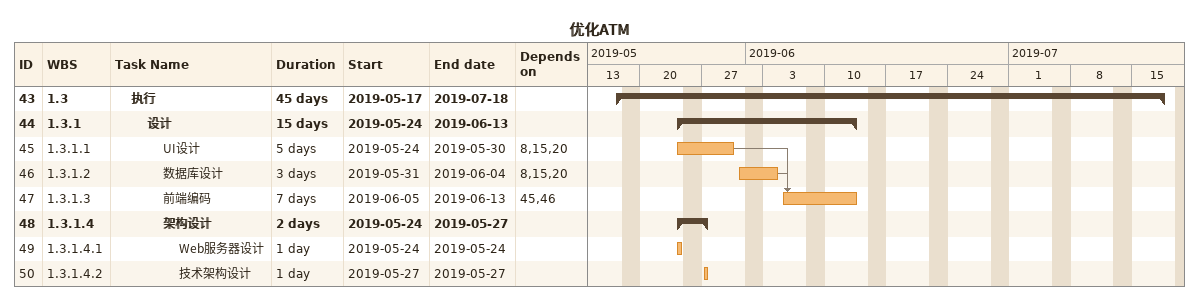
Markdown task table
优化ATM

| ID | WBS | Task | Duration | Start | Finish | Predecessors |
|---|---|---|---|---|---|---|
| 43 | 1.3 | **执行** | 45d | 2019-05-17 | 2019-07-18 |  |
| 44 | 1.3.1 | **设计** | 15d | 2019-05-24 | 2019-06-13 |  |
| 45 | 1.3.1.1 | UI设计 | 5d | 2019-05-24 | 2019-05-30 | 8, 15, 20 |
| 46 | 1.3.1.2 | 数据库设计 | 3d | 2019-05-31 | 2019-06-04 | 8, 15, 20 |
| 47 | 1.3.1.3 | 前端编码 | 7d | 2019-06-05 | 2019-06-13 | 45, 46 |
| 48 | 1.3.1.4 | **架构设计** | 2d | 2019-05-24 | 2019-05-27 |  |
| 49 | 1.3.1.4.1 | Web服务器设计 | 1d | 2019-05-24 | 2019-05-24 |  |
| 50 | 1.3.1.4.2 | 技术架构设计 | 1d | 2019-05-27 | 2019-05-27 |  |
